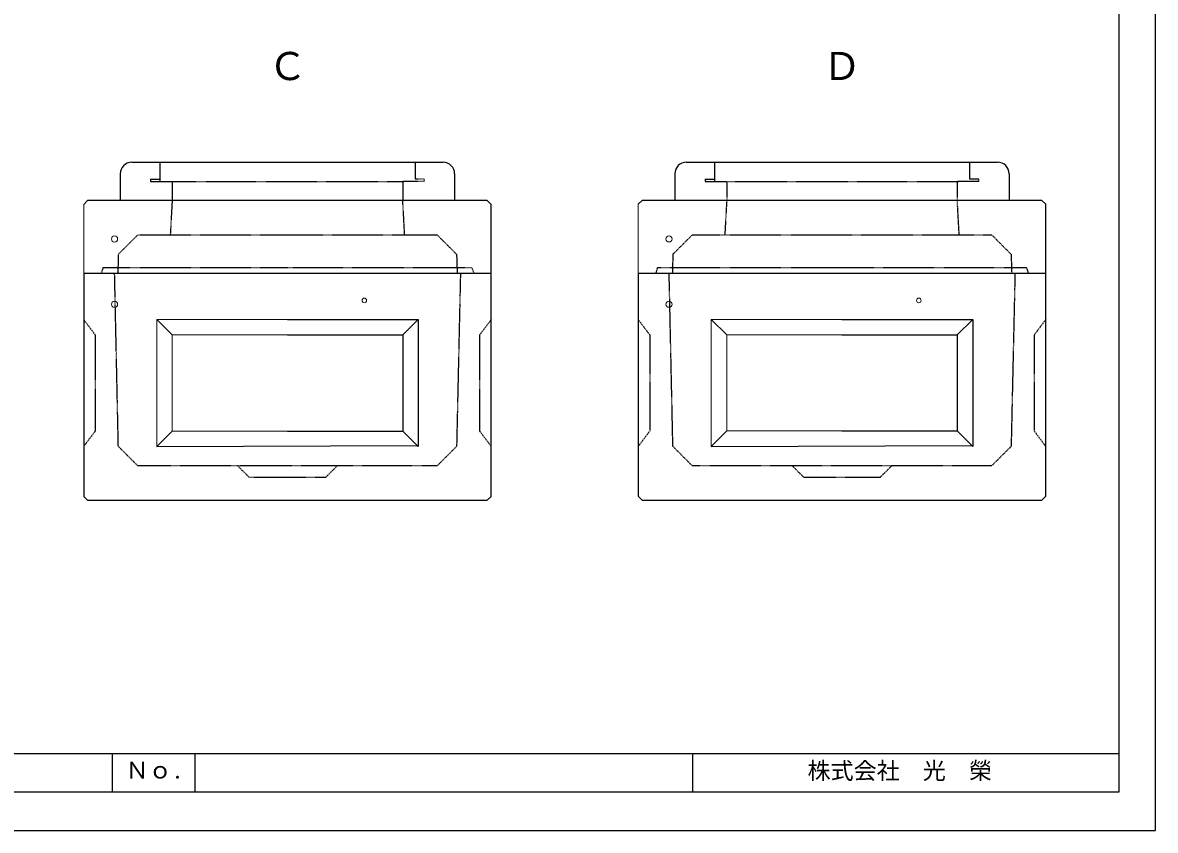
# Model space of a CAD drawing. Units: millimetres, scale not verified. Extents: x -297 to 298, y -210 to 210.
# Drawn here: x 3.2 to 297.9, y -210 to 0.2 of the extents above; entities that cross this region are included whole.
import ezdxf
from ezdxf.enums import TextEntityAlignment as Align

# ---------------------------------------------------------------- set-up
doc = ezdxf.new("R2010")
doc.units = ezdxf.units.MM
doc.linetypes.add('USER2', pattern=[4.7625, 3.175, -1.5875])
doc.layers.add('0-0', color=7, linetype='Continuous')
for name, color, linetype, lineweight in [('0-1_0', 9, 'Continuous', 25), ('0-3_pen1実線', 4, 'Continuous', 13), ('0-4_pen2実線', 3, 'Continuous', 13), ('0-5_pen3実線', 7, 'Continuous', 25), ('0-6_pen4実線', 7, 'Continuous', 25), ('0-7_pen2破線', 3, 'USER2', 25), ('0-8_鉄筋', 7, 'Continuous', 25), ('0-9_draw', 7, 'Continuous', 13)]:
    doc.layers.add(name, color=color, linetype=linetype, lineweight=lineweight)
doc.styles.add('ＭＳ ゴシック', font='')
doc.styles.get('ＭＳ ゴシック').set_extended_font_data('MS Gothic')

# ---------------------------------------------------------------- blocks, each defined once
blk = doc.blocks.new('部分図 1')
at = {"layer": '0-1_0'}
blk.add_lwpolyline([(0, 0), (11898, 0), (11898, 8410), (0, 8410)], close=True, dxfattribs=at)
at = {"layer": '0-3_pen1実線'}
for p, q in [((7982, 3371.94), (7987.96, 3377.9)), ((10867.5, 3372.14), (10873.46, 3378.1))]:
    blk.add_line(p, q, dxfattribs=at)
at = {"layer": '0-4_pen2実線'}
for p, q in [((8094, 3389.9), (8094, 3377.9)), ((10979.5, 3390.1), (10979.5, 3378.1))]:
    blk.add_line(p, q, dxfattribs=at)
for centre, radius in [((6482, 3078.93), 16), ((9367.5, 3079.13), 16), ((7782, 2758.9), 12), ((10667.5, 2759.1), 12), ((6482, 2738.9), 16), ((9367.5, 2739.1), 16)]:
    blk.add_circle(centre, radius, dxfattribs=at)
at = {"layer": '0-5_pen3実線'}
for p, q in [((6572, 3477.9), (8192, 3477.9)), ((9457.5, 3478.1), (11077.5, 3478.1)), ((6512, 3417.9), (6512, 3277.9)), ((8252, 3417.9), (8252, 3277.9)), ((9397.5, 3418.1), (9397.5, 3278.1)), ((11137.5, 3418.1), (11137.5, 3278.1)), ((8422, 3278.93), (6342, 3278.93)), ((8442, 3258.93), (8422, 3278.93)), ((8442, 2898.93), (8442, 3258.93)), ((11307.5, 3279.13), (9227.5, 3279.13)), ((11327.5, 3259.13), (11307.5, 3279.13)), ((11327.5, 2899.13), (11327.5, 3259.13)), ((8442, 2898.93), (6322, 2898.93)), ((8442, 1738.9), (8442, 2898.9)), ((11327.5, 2899.13), (9207.5, 2899.13)), ((11327.5, 1739.1), (11327.5, 2899.1)), ((8062, 2658.9), (7982, 2578.9)), ((10947.5, 2659.1), (10867.5, 2579.1)), ((7382, 2078.9), (7982, 2078.9)), ((7982, 2078.9), (8062, 1998.9)), ((10267.5, 2079.1), (10867.5, 2079.1)), ((10867.5, 2079.1), (10947.5, 1999.1)), ((6702, 1998.9), (8057.45, 2003.45)), ((9587.5, 1999.1), (10942.95, 2003.65)), ((6342, 1718.9), (8422, 1718.9)), ((8442, 1738.9), (8422, 1718.9)), ((9227.5, 1719.1), (11307.5, 1719.1)), ((11327.5, 1739.1), (11307.5, 1719.1)), ((6900, 400), (6900, 200))]:
    blk.add_line(p, q, dxfattribs=at)
for points in [[(6322, 2898.9), (6322, 1738.9), (6342, 1718.9)], [(9207.5, 2899.1), (9207.5, 1739.1), (9227.5, 1719.1)], [(7382, 2658.9), (8062, 2658.9), (8062, 1998.9)], [(10267.5, 2659.1), (10947.5, 2659.1), (10947.5, 1999.1)], [(7382, 2578.9), (7982, 2578.9), (7982, 2078.9)], [(10267.5, 2579.1), (10867.5, 2579.1), (10867.5, 2079.1)]]:
    blk.add_lwpolyline(points, dxfattribs=at)
for centre, start, end in [((6572, 3417.9), 90, 180), ((8192, 3417.9), 0, 90), ((9457.5, 3418.1), 90, 180), ((11077.5, 3418.1), 0, 90)]:
    blk.add_arc(centre, 60, start, end, dxfattribs=at)
at = {"layer": '0-6_pen4実線'}
for p, q in [((200, 400), (11709, 400)), ((6470, 400), (6470, 200)), ((9490, 400), (9490, 200))]:
    blk.add_line(p, q, dxfattribs=at)
blk.add_lwpolyline([(200, 200), (11709, 200), (11709, 8215), (200, 8215)], close=True, dxfattribs=at)
at = {"layer": '0-7_pen2破線'}
for p, q in [((6718, 3477.9), (6718, 3377.9)), ((8046, 3477.9), (8046, 3389.9)), ((9603.5, 3478.1), (9603.5, 3378.1)), ((10931.5, 3478.1), (10931.5, 3390.1)), ((6670, 3389.9), (6718, 3389.9)), ((6670, 3389.9), (6670, 3377.9)), ((6670, 3377.9), (7982, 3377.9)), ((6782, 3377.9), (6782, 3277.9)), ((8094, 3377.9), (7982, 3377.9)), ((7982, 3377.9), (7982, 3277.9)), ((8094, 3389.9), (8046, 3389.9)), ((9555.5, 3390.1), (9603.5, 3390.1)), ((9555.5, 3390.1), (9555.5, 3378.1)), ((9555.5, 3378.1), (10867.5, 3378.1)), ((9667.5, 3378.1), (9667.5, 3278.1)), ((10979.5, 3378.1), (10867.5, 3378.1)), ((10867.5, 3378.1), (10867.5, 3278.1)), ((10979.5, 3390.1), (10931.5, 3390.1)), ((6782, 3278.93), (6772, 3098.93)), ((7992, 3098.93), (7982, 3278.93)), ((9667.5, 3279.13), (9657.5, 3099.13)), ((10877.5, 3099.13), (10867.5, 3279.13)), ((6502, 2998.93), (6602, 3098.93)), ((7382, 3098.93), (6602, 3098.93)), ((8162, 3098.93), (7382, 3098.93)), ((8162, 3098.93), (8262, 2998.93)), ((9387.5, 2999.13), (9487.5, 3099.13)), ((10267.5, 3099.13), (9487.5, 3099.13)), ((11047.5, 3099.13), (10267.5, 3099.13)), ((11047.5, 3099.13), (11147.5, 2999.13)), ((6502, 2998.93), (6499.01, 2898.93)), ((8262, 2998.93), (8264.99, 2898.93)), ((9387.5, 2999.13), (9384.51, 2899.13)), ((11147.5, 2999.13), (11150.49, 2899.13)), ((6422, 2928.93), (6412, 2898.93)), ((7382, 2928.93), (6422, 2928.93)), ((8342, 2928.93), (7382, 2928.93)), ((8342, 2928.93), (8352, 2898.93)), ((9307.5, 2929.13), (9297.5, 2899.13)), ((10267.5, 2929.13), (9307.5, 2929.13)), ((11227.5, 2929.13), (10267.5, 2929.13)), ((11227.5, 2929.13), (11237.5, 2899.13)), ((6322, 2658.9), (6382, 2578.9)), ((8442, 2658.9), (8382, 2578.9)), ((9207.5, 2659.1), (9267.5, 2579.1)), ((11327.5, 2659.1), (11267.5, 2579.1)), ((6382, 2578.9), (6382, 2078.9)), ((8382, 2578.9), (8382, 2078.9)), ((9267.5, 2579.1), (9267.5, 2079.1)), ((11267.5, 2579.1), (11267.5, 2079.1)), ((6382, 2078.9), (6322, 1998.9)), ((8382, 2078.9), (8442, 1998.9)), ((9267.5, 2079.1), (9207.5, 1999.1)), ((11267.5, 2079.1), (11327.5, 1999.1)), ((6602, 1898.9), (8162, 1898.9)), ((7182, 1838.9), (7122, 1898.9)), ((9487.5, 1899.1), (11047.5, 1899.1)), ((10067.5, 1839.1), (10007.5, 1899.1))]:
    blk.add_line(p, q, dxfattribs=at)
for points in [[(6602, 1898.9), (6502, 1998.9), (6482.65, 2898.9)], [(8282, 2898.9), (8262, 1998.9), (8162, 1898.9)], [(9487.5, 1899.1), (9387.5, 1999.1), (9368.15, 2899.1)], [(11167.5, 2899.1), (11147.5, 1999.1), (11047.5, 1899.1)], [(7182, 1838.9), (7582, 1838.9), (7642, 1898.9)], [(10067.5, 1839.1), (10467.5, 1839.1), (10527.5, 1899.1)]]:
    blk.add_lwpolyline(points, dxfattribs=at)
at = {"layer": '0-9_draw'}
for p, q in [((6322, 3258.93), (6342, 3278.93)), ((6322, 3258.93), (6322, 2900.93)), ((9207.5, 3259.13), (9227.5, 3279.13)), ((9207.5, 3259.13), (9207.5, 2901.13)), ((6702, 2658.9), (6702, 1998.9)), ((6702, 2658.9), (6782, 2578.9)), ((6702, 2658.9), (7382, 2658.9)), ((9587.5, 2659.1), (9587.5, 1999.1)), ((9587.5, 2659.1), (9667.5, 2579.1)), ((9587.5, 2659.1), (10267.5, 2659.1)), ((6782, 2578.9), (6782, 2078.9)), ((6782, 2578.9), (7382, 2578.9)), ((9667.5, 2579.1), (9667.5, 2079.1)), ((9667.5, 2579.1), (10267.5, 2579.1)), ((6782, 2078.9), (6702, 1998.9)), ((6782, 2078.9), (7382, 2078.9)), ((9667.5, 2079.1), (9587.5, 1999.1)), ((9667.5, 2079.1), (10267.5, 2079.1))]:
    blk.add_line(p, q, dxfattribs=at)
at = {"layer": '0-5_pen3実線', "style": 'ＭＳ ゴシック'}
for s, p in [('Ｎｏ.', (6539.7, 243.33)), ('株式会社\u3000光\u3000榮', (10088, 240))]:
    blk.add_text(s, height=87.98, dxfattribs=at).set_placement(p, align=Align.BOTTOM_LEFT)
at = {"layer": '0-8_鉄筋', "style": 'ＭＳ ゴシック'}
for s, p in [('Ｃ', (7281.87, 3861.83)), ('Ｄ', (10167.37, 3862.03))]:
    blk.add_text(s, height=146.6, dxfattribs=at).set_placement(p, align=Align.BOTTOM_LEFT)

msp = doc.modelspace()

# ---------------------------------------------------------------- block references
at = {"layer": '0-0', "xscale": 0.05, "yscale": 0.05}
msp.add_blockref('部分図 1', (-297, -210), dxfattribs=at)

doc.saveas('drawing.dxf')
